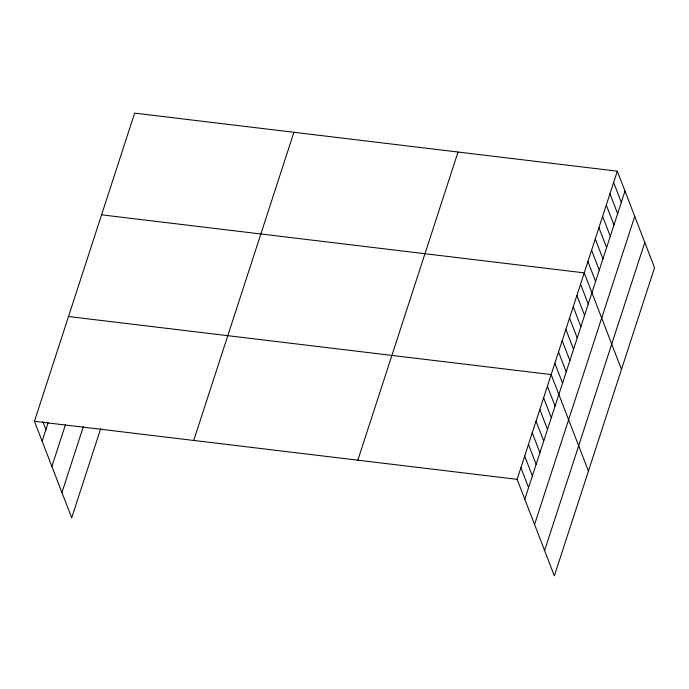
<?xml version="1.0" encoding="UTF-8"?>
<svg xmlns="http://www.w3.org/2000/svg" width="689" height="689" viewBox="0 0 689 689"><rect width="100%" height="100%" fill="white"/><g stroke="black" fill="none" stroke-linecap="round" stroke-linejoin="round"><path stroke-width="1.03" d="M100.715 428.567L71.699 517.818L34.45 421.298L134.639 113.134L617.301 171.182L654.55 267.702L554.361 575.866L517.12 479.337L617.301 171.182M42.124 441.193L48.118 422.762M51.882 466.479L65.446 424.76M61.941 492.532L83.386 426.56M193.73 440.452L293.919 132.288M357.841 460.183L458.021 152.028M524.794 499.232L624.983 191.077M534.552 524.518L634.741 216.363M544.603 550.571L644.792 242.416M101.576 214.83L584.246 272.87L621.487 369.399M68.512 316.527L551.183 374.566L588.423 471.087M34.45 421.298L517.12 479.337M613.632 182.482L621.306 202.377M609.954 193.781L617.637 213.668M606.286 205.081L613.959 224.967M602.608 216.38L610.29 236.267M598.939 227.68L606.613 247.566M595.262 238.971L602.944 258.866M591.593 250.271L599.266 270.166M587.915 261.57L595.589 281.465M580.569 284.169L588.242 304.064M576.9 295.469L584.573 315.364M573.222 306.769L580.896 326.664M569.545 318.068L577.227 337.963M565.876 329.368L573.549 349.263M562.198 340.667L569.881 360.562M558.529 351.967L566.203 371.862M554.852 363.267L562.534 383.162M547.393 386.21L555.076 406.097M543.612 397.846L551.286 417.741M539.823 409.49L547.505 429.385M536.042 421.134L543.716 441.029M532.252 432.77L539.935 452.664M528.472 444.414L536.145 464.308M524.682 456.058L532.364 475.953M520.901 467.702L528.575 487.588M42.839 421.59L45.913 429.548"/></g></svg>
